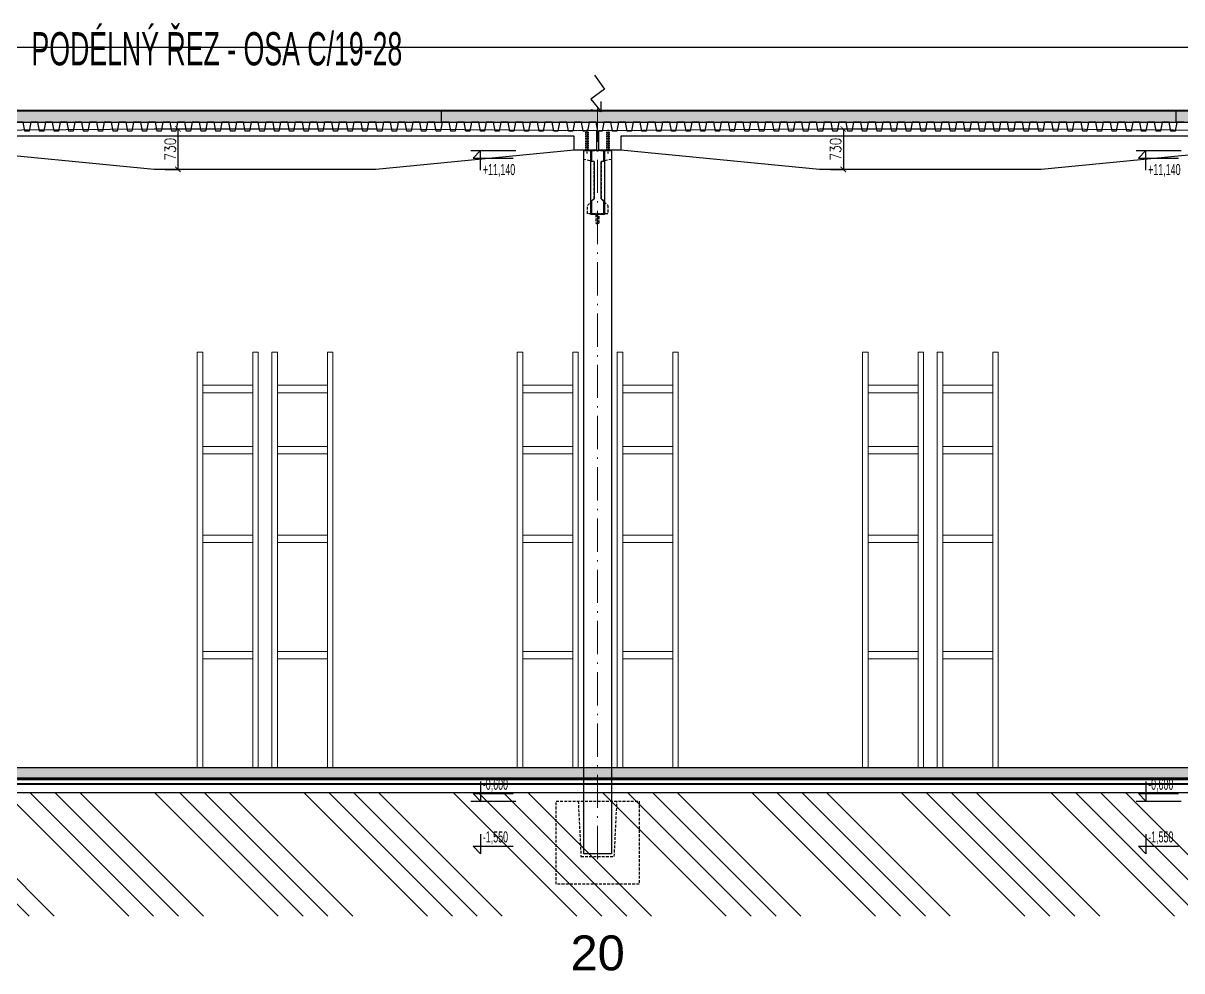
# Model space of a CAD drawing. Header units: millimetres. Extents: x 325046 to 1268204, y 1875583 to 2761998.
# Drawn here: x 923718 to 944615, y 2379859 to 2396963 of the extents above; entities that cross this region are included whole.
import ezdxf
from ezdxf.enums import TextEntityAlignment as Align

# ---------------------------------------------------------------- set-up
doc = ezdxf.new("R2010")
doc.units = ezdxf.units.MM
doc.header["$LTSCALE"] = 100
doc.header["$PDMODE"] = 65
for name, pattern in [('ACAD_ISO10W100', [18.5, 12, -3, 0.5, -3]), ('DASHDOT', [1, 0.5, -0.25, 0, -0.25]), ('DASHED', [0.75, 0.5, -0.25])]:
    doc.linetypes.add(name, pattern=pattern)
for name, color, linetype in [('005', 9, 'Continuous'), ('025', 1, 'Continuous'), ('030', 7, 'Continuous'), ('035', 7, 'Continuous'), ('050', 4, 'Continuous'), ('KOTY', 2, 'Continuous'), ('kóty 100', 5, 'Continuous'), ('POPIS', 7, 'Continuous'), ('Sloupy', 7, 'Continuous'), ('ŠRAF-TERÉN', 34, 'Continuous'), ('ŽB - MONOLIT', 4, 'Continuous')]:
    doc.layers.add(name, color=color, linetype=linetype)
for name, color, linetype, lineweight, true_color in [('IZOLACE - H', 7, 'Continuous', 9, 0x525252), ('PŘÍČKY - SDK', 7, 'Continuous', 30, 0x6a1174), ('TECH - regaly', 7, 'Continuous', 9, 0xa98b7e), ('TRAPÉZ -  KRYTINA', 7, 'Continuous', 25, 0x005875)]:
    doc.layers.add(name, color=color, linetype=linetype, lineweight=lineweight, true_color=true_color)
for name, color, linetype, true_color in [('Izolace tepelná', 7, 'Continuous', 0xfdf0ce), ('Popis OS', 7, 'Continuous', 0xbd0a5d), ('Příprava na dock', 7, 'Continuous', 0x616161), ('ŽB - Šraf-monol', 7, 'Continuous', 0x6bc2a4)]:
    doc.layers.add(name, color=color, linetype=linetype, true_color=true_color)
doc.layers.add('Objekty - osy', color=5, linetype='ACAD_ISO10W100', lineweight=20)
doc.styles.add('ARIL-TENKÝ', font='arial.ttf')
doc.styles.add('ROMANS', font='romans.shx', dxfattribs={"width": 0.8})
doc.dimstyles.new('EXT_10', dxfattribs={"dimscale": 100, "dimtxt": 2, "dimasz": 1, "dimexe": 0.5, "dimexo": 2, "dimgap": 0.4, "dimtad": 1, "dimdec": 0, "dimzin": 0, "dimdsep": 46, "dimtxsty": 'ROMANS', "dimblk": 'ARCHTICK', "dimcen": 2, "dimclrd": 256, "dimclre": 256, "dimclrt": 7, "dimadec": 0, "dimazin": 0, "dimtfac": 0.5, "dimtdec": 0, "dimtix": 1, "dimtmove": 2, "dimatfit": 3, "dimldrblk": 'ARCHTICK', "dimfxl": 1, "dimtvp": 93.75, "dimtolj": 1, "dimtzin": 0, "dimarcsym": 0})

# ---------------------------------------------------------------- blocks, each defined once
blk = doc.blocks.new('L1_PO')
at = {"layer": '005', "linetype": 'DASHDOT', "ltscale": 0.5}
for points in [[(2900232, -5311663), (2900232, -5311223)], [(2911852, -5311663), (2911852, -5311223)]]:
    blk.add_lwpolyline(points, dxfattribs=at)
at = {"layer": '030'}
blk.add_lwpolyline([(2904042, -5311223), (2908042, -5311223), (2912022, -5311253), (2912022, -5311603), (2911622, -5311603), (2908042, -5311953), (2904042, -5311953), (2900462, -5311603), (2900062, -5311603), (2900062, -5311253)], close=True, dxfattribs=at)
blk.add_lwpolyline([(2911622, -5311603), (2911622, -5311353), (2900462, -5311353), (2900462, -5311603)], dxfattribs=at)
blk.add_lwpolyline([(2911622, -5311603), (2911622, -5311353), (2900462, -5311353), (2900462, -5311603)], dxfattribs=at)
at = {"layer": '035', "linetype": 'DASHED', "ltscale": 0.5}
for points in [[(2900207, -5311603), (2900207, -5311252)], [(2900257, -5311603), (2900257, -5311252)], [(2911827, -5311603), (2911827, -5311252)], [(2911877, -5311603), (2911877, -5311252)]]:
    blk.add_lwpolyline(points, dxfattribs=at)
blk = doc.blocks.new('_ARCHTICK')
at = {"color": 0, "linetype": 'ByBlock', "const_width": 0.15}
blk.add_lwpolyline([(-0.5, -0.5), (0.5, 0.5)], dxfattribs=at)
blk = doc.blocks.new('*D701')
at = {"layer": 'Defpoints', "color": 0, "transparency": 16777216}
for p in [(926079, 2395053), (926079, 2394323), (926510, 2394323)]:
    blk.add_point(p, dxfattribs=at)
at = {"layer": 'KOTY', "lineweight": -2, "transparency": 16777216}
for p, q in [((926279, 2395053), (926560, 2395053)), ((926510, 2395053), (926510, 2394323)), ((926279, 2394323), (926560, 2394323))]:
    blk.add_line(p, q, dxfattribs=at)
at = {"layer": 'KOTY', "lineweight": -2, "transparency": 16777216, "xscale": 100, "yscale": 100, "zscale": 100}
for p, rotation in [((926510, 2395053), 90), ((926510, 2394323), 270)]:
    blk.add_blockref('_ARCHTICK', p, dxfattribs=dict(at, rotation=rotation))
at = {"layer": 'KOTY', "color": 7, "transparency": 16777216, "insert": (926370, 2394688), "char_height": 200, "attachment_point": 5, "rotation": 90, "style": 'ROMANS'}
blk.add_mtext('\\A1;730', dxfattribs=at)
blk = doc.blocks.new('*D704')
at = {"layer": 'Defpoints', "color": 0, "transparency": 16777216}
for p in [(938079, 2395053), (938079, 2394323), (938510, 2394323)]:
    blk.add_point(p, dxfattribs=at)
at = {"layer": 'KOTY', "lineweight": -2, "transparency": 16777216}
for p, q in [((938279, 2395053), (938560, 2395053)), ((938510, 2395053), (938510, 2394323)), ((938279, 2394323), (938560, 2394323))]:
    blk.add_line(p, q, dxfattribs=at)
at = {"layer": 'KOTY', "lineweight": -2, "transparency": 16777216, "xscale": 100, "yscale": 100, "zscale": 100}
for p, rotation in [((938510, 2395053), 90), ((938510, 2394323), 270)]:
    blk.add_blockref('_ARCHTICK', p, dxfattribs=dict(at, rotation=rotation))
at = {"layer": 'KOTY', "color": 7, "transparency": 16777216, "insert": (938370, 2394688), "char_height": 200, "attachment_point": 5, "rotation": 90, "style": 'ROMANS'}
blk.add_mtext('\\A1;730', dxfattribs=at)
blk = doc.blocks.new('HLAVIVE 5 PO')
at = {"layer": 'Příprava na dock', "linetype": 'DASHED'}
blk.add_lwpolyline([(2345597, -5228059), (2345597, -5226559), (2347097, -5226559), (2347097, -5228059)], close=True, dxfattribs=at)
blk.add_lwpolyline([(2345997, -5226559), (2346047, -5227559), (2346647, -5227559), (2346697, -5226559)], dxfattribs=at)
blk = doc.blocks.new('HROMOSVOD')
at = {"layer": 'Sloupy'}
for p, q in [((-215544, -3763603), (-215365, -3763858)), ((-215365, -3763858), (-215611, -3764037)), ((-215611, -3764037), (-215422, -3764264)), ((-215422, -3764264), (-215605, -3764227)), ((-215422, -3764264), (-215425, -3764077))]:
    blk.add_line(p, q, dxfattribs=at)

msp = doc.modelspace()

# ---------------------------------------------------------------- hatches: boundary and pattern name
at = {"layer": 'Izolace tepelná'}
h = msp.add_hatch(color=256, dxfattribs=at)
h.dxf.hatch_style = 1
h.paths.add_polyline_path([(918985.7, 2395373.1), (917907.2, 2395373.1), (917907.2, 2395173.1), (918985.7, 2395173.1)])
h.paths.add_polyline_path([(924985.7, 2395373.1), (918985.7, 2395373.1), (918985.7, 2395173.1), (924985.7, 2395173.1)])
h.paths.add_polyline_path([(930985.7, 2395373.1), (924985.7, 2395373.1), (924985.7, 2395173.1), (925043.5, 2395173.1), (930985.7, 2395173.1)])
h.paths.add_polyline_path([(931260.7, 2395373.1), (930985.7, 2395373.1), (930985.7, 2395173.1), (931260.7, 2395173.1)])
h = msp.add_hatch(color=256, dxfattribs=at)
h.dxf.hatch_style = 1
h.paths.add_polyline_path([(932235.7, 2395373.1), (931157.2, 2395373.1), (931157.2, 2395173.1), (932235.7, 2395173.1)])
h.paths.add_polyline_path([(938235.7, 2395373.1), (932235.7, 2395373.1), (932235.7, 2395173.1), (938235.7, 2395173.1)])
h.paths.add_polyline_path([(944235.7, 2395373.1), (938235.7, 2395373.1), (938235.7, 2395173.1), (938293.5, 2395173.1), (944235.7, 2395173.1)])
h.paths.add_polyline_path([(944510.7, 2395373.1), (944235.7, 2395373.1), (944235.7, 2395173.1), (944510.7, 2395173.1)])
h = msp.add_hatch(color=256, dxfattribs=at)
h.dxf.hatch_style = 1
h.paths.add_polyline_path([(945485.7, 2395373.1), (944407.2, 2395373.1), (944407.2, 2395173.1), (945485.7, 2395173.1)])
h.paths.add_polyline_path([(951485.7, 2395373.1), (945485.7, 2395373.1), (945485.7, 2395173.1), (951485.7, 2395173.1)])
h.paths.add_polyline_path([(957485.7, 2395373.1), (951485.7, 2395373.1), (951485.7, 2395173.1), (951543.5, 2395173.1), (957485.7, 2395173.1)])
h.paths.add_polyline_path([(957760.7, 2395373.1), (957485.7, 2395373.1), (957485.7, 2395173.1), (957760.7, 2395173.1)])
at = {"layer": 'ŠRAF-TERÉN'}
h = msp.add_hatch(dxfattribs=at)
h.set_pattern_fill('ANSI34', color=256, scale=100, angle=90, style=0)
h.set_pattern_definition([(135, (-468487, -136844.4), (-1347.0384, -1347.0384), []), (135, (-468487, -136395.4), (-1347.0384, -1347.0384), []), (135, (-468487, -135946.3), (-1347.0384, -1347.0384), []), (135, (-468487, -135497.3), (-1347.0384, -1347.0384), [])])
h.paths.add_polyline_path([(706303.7, 2383073.1), (711878.7, 2383073.1), (711878.7, 2381723.1), (711328.7, 2381723.1), (711328.7, 2380848.7), (706803.7, 2380848.7), (706803.7, 2381723.1), (706303.7, 2381723.1)])
h.paths.add_polyline_path([(700798.2, 2382764.2), (704598.7, 2382923.1), (705312.2, 2382923.1), (705466.2, 2382724.7), (705803.7, 2382724.7), (705803.7, 2381723.1), (705303.7, 2381723.1), (705303.7, 2380848.7), (700798.2, 2380848.7)])
h.paths.add_polyline_path([(717828.7, 2383073.1), (717828.7, 2381723.1), (717328.7, 2381723.1), (717328.7, 2380848.7), (712828.7, 2380848.7), (712828.7, 2381723.1), (712278.7, 2381723.1), (712278.7, 2381763.1), (712278.7, 2381763.1), (712278.7, 2381883.1), (712278.7, 2383073.1)])
h.paths.add_polyline_path([(718078.7, 2383073.1), (718078.7, 2381723.1), (717828.7, 2381723.1), (717828.7, 2381763.1), (717838.7, 2381763.1), (717838.7, 2381883.1), (717837.8, 2383073.1)])
h.paths.add_polyline_path([(718078.7, 2383073.1), (718328.7, 2383073.1), (718328.7, 2381883.1), (718318.7, 2381883.1), (718318.7, 2381763.1), (718319.1, 2381723.1), (718078.7, 2381723.1)])
h.paths.add_polyline_path([(1017133.1, 2383073.1), (1017036.8, 2380848.7), (718828.7, 2380848.7), (718828.7, 2381723.1), (718328.7, 2381723.1), (718328.7, 2381763.1), (718328.7, 2381763.1), (718328.7, 2381883.1), (718328.7, 2383073.1)])
h.paths.add_polyline_path([(718428.7, 2381723.1), (718828.7, 2381723.1), (718828.7, 2380848.7), (718384.9, 2380848.7)], flags=17)
h.paths.add_polyline_path([(718078.7, 2381723.1), (718328.7, 2381723.1), (718328.7, 2380848.7), (718078.7, 2380848.7)])
h.paths.add_polyline_path([(717828.7, 2381723.1), (718078.7, 2381723.1), (718078.7, 2380848.7), (717828.7, 2380848.7)])
h.paths.add_polyline_path([(717328.7, 2381723.1), (717728.7, 2381723.1), (717772.4, 2380848.7), (717328.7, 2380848.7)], flags=17)
h.paths.add_polyline_path([(712378.7, 2381723.1), (712828.7, 2381723.1), (712828.7, 2380848.7), (712334.9, 2380848.7)], flags=17)
h.paths.add_polyline_path([(712078.7, 2381723.1), (712278.7, 2381723.1), (712278.7, 2380848.7), (712078.7, 2380848.7)])
h.paths.add_polyline_path([(711878.7, 2381723.1), (712078.7, 2381723.1), (712078.7, 2380848.7), (711878.7, 2380848.7)])
h.paths.add_polyline_path([(711328.7, 2381723.1), (711778.7, 2381723.1), (711822.4, 2380848.7), (711328.7, 2380848.7)], flags=17)
h.paths.add_polyline_path([(706403.7, 2381723.1), (706803.7, 2381723.1), (706803.7, 2380848.7), (706359.9, 2380848.7)], flags=17)
h.paths.add_polyline_path([(706078.7, 2381723.1), (706303.7, 2381723.1), (706303.7, 2380848.7), (706078.7, 2380848.7)])
h.paths.add_polyline_path([(705803.7, 2381723.1), (706078.7, 2381723.1), (706078.7, 2380848.7), (705803.7, 2380848.7)])
h.paths.add_polyline_path([(705303.7, 2381723.1), (705703.7, 2381723.1), (705747.4, 2380848.7), (705303.7, 2380848.7)], flags=17)
at = {"layer": 'ŽB - Šraf-monol'}
msp.add_hatch(color=256, dxfattribs=at).paths.add_polyline_path([(1018353.7, 2383523.1), (1018353.7, 2383343.1), (705803.7, 2383343.1), (705803.7, 2383523.1)])

# ---------------------------------------------------------------- linework, layer by layer
at = {"layer": '005', "linetype": 'DASHDOT', "ltscale": 0.5}
msp.add_lwpolyline([(934078.7, 2393323.1), (934078.7, 2393573.1)], dxfattribs=at)
at = {"layer": '025', "linetype": 'DASHED'}
for points, const_width in [([(933888.7, 2394663.1), (933888.7, 2395003.1)], 20), ([(934268.7, 2394663.1), (934268.7, 2395003.1)], 20), ([(934078.7, 2393373.1), (934078.7, 2393523.1)], 25)]:
    msp.add_lwpolyline(points, dxfattribs=dict(at, const_width=const_width))
at = {"layer": '035', "linetype": 'DASHED'}
msp.add_lwpolyline([(933828.7, 2394663.7), (934328.7, 2394663.7), (934328.7, 2394503.8), (934143.7, 2394464.8), (934143.7, 2393793.1), (934263.7, 2393673.1), (934263.7, 2393523.1), (933893.7, 2393523.1), (933893.7, 2393673.1), (934013.7, 2393793.1), (934013.7, 2394464.8), (933828.7, 2394503.8), (933828.7, 2394663.7)], dxfattribs=at)
at = {"layer": '035', "ltscale": 0.5}
msp.add_lwpolyline([(933828.7, 2394663.1), (933948.7, 2394663.1), (933948.7, 2393513.1), (934208.7, 2393513.1), (934208.7, 2394663.1), (934328.7, 2394663.1), (934328.7, 2381973.1), (933828.7, 2381973.1)], close=True, dxfattribs=at)
at = {"layer": '035', "linetype": 'DASHED'}
msp.add_lwpolyline([(934048.7, 2393513.1), (934048.7, 2393353.1), (934108.7, 2393353.1), (934108.7, 2393513.1)], close=True, dxfattribs=at)
at = {"layer": '050'}
msp.add_lwpolyline([(933968.7, 2394663.7), (933968.7, 2394474.3), (934013.7, 2394464.8), (934013.7, 2393793.1), (933968.7, 2393748.1), (933968.7, 2393523.1), (934188.7, 2393523.1), (934188.7, 2393748.1), (934143.7, 2393793.1), (934143.7, 2394464.8), (934188.7, 2394474.3), (934188.7, 2394663.7)], close=True, dxfattribs=at)
at = {"layer": 'IZOLACE - H', "linetype": 'ByBlock', "ltscale": 1000}
for p, q in [((917907.2, 2395393.1), (931260.7, 2395393.1)), ((931157.2, 2395393.1), (944510.7, 2395393.1)), ((944407.2, 2395393.1), (957760.7, 2395393.1))]:
    msp.add_line(p, q, dxfattribs=at)
at = {"layer": 'IZOLACE - H', "linetype": 'DASHED', "ltscale": 10, "const_width": 20}
for points in [[(917907.2, 2395383.1), (931260.7, 2395383.1)], [(931157.2, 2395383.1), (944510.7, 2395383.1)], [(944407.2, 2395383.1), (957760.7, 2395383.1)]]:
    msp.add_lwpolyline(points, dxfattribs=at)
at = {"layer": 'IZOLACE - H', "linetype": 'DASHED', "ltscale": 5, "const_width": 20, "flags": 128}
msp.add_lwpolyline([(705803.7, 2383323.1), (1018353.7, 2383323.1)], dxfattribs=at)
at = {"layer": 'IZOLACE - H', "linetype": 'ByBlock', "ltscale": 1000, "flags": 128}
for points in [[(705803.7, 2383333.1), (1018189, 2383333.1)], [(705803.7, 2383313.1), (1018353.7, 2383313.1)]]:
    msp.add_lwpolyline(points, dxfattribs=at)
at = {"layer": 'Izolace tepelná'}
for points in [[(931260.7, 2395173.1), (931260.7, 2395373.1), (917907.2, 2395373.1)], [(944510.7, 2395173.1), (944510.7, 2395373.1), (931157.2, 2395373.1)], [(957760.7, 2395173.1), (957760.7, 2395373.1), (944407.2, 2395373.1)], [(917907.2, 2395173.1), (931260.7, 2395173.1)], [(931157.2, 2395173.1), (944510.7, 2395173.1)], [(944407.2, 2395173.1), (957760.7, 2395173.1)], [(1018353.7, 2383233.1), (705803.7, 2383233.1), (705803.7, 2383313.1)], [(705803.7, 2383313.1), (1018353.7, 2383313.1)]]:
    msp.add_lwpolyline(points, dxfattribs=at)
at = {"layer": 'KOTY'}
for p, q in [((931791.8, 2394663.1), (932601.3, 2394663.1)), ((943791.8, 2394663.1), (944601.3, 2394663.1)), ((931791.8, 2382923.1), (932601.3, 2382923.1)), ((943791.8, 2382923.1), (944601.3, 2382923.1))]:
    msp.add_line(p, q, dxfattribs=at)
at = {"layer": 'KOTY', "flags": 128}
for points in [[(931966.5, 2394312.2), (931966.5, 2394663.1), (931831.5, 2394528.1), (932556.5, 2394528.1)], [(943966.5, 2394312.2), (943966.5, 2394663.1), (943831.5, 2394528.1), (944556.5, 2394528.1)], [(931966.5, 2383274), (931966.5, 2382923.1), (931831.5, 2383058.1), (932556.5, 2383058.1)], [(943966.5, 2383274), (943966.5, 2382923.1), (943831.5, 2383058.1), (944556.5, 2383058.1)], [(931966.5, 2382324), (931966.5, 2381973.1), (931831.5, 2382108.1), (932556.5, 2382108.1)], [(943966.5, 2382324), (943966.5, 2381973.1), (943831.5, 2382108.1), (944556.5, 2382108.1)]]:
    msp.add_lwpolyline(points, dxfattribs=at)
at = {"layer": 'kóty 100'}
msp.add_line((1024720.1, 2396523.1), (705683.7, 2396523.1), dxfattribs=at)
at = {"layer": 'Objekty - osy', "ltscale": 0.5}
msp.add_lwpolyline([(934078.7, 2395423.5), (934078.7, 2381773.1)], dxfattribs=at)
at = {"layer": 'PŘÍČKY - SDK'}
msp.add_line((705803.7, 2383230.5), (1018353.7, 2383230.5), dxfattribs=at)
at = {"layer": 'TECH - regaly', "linetype": 'ByBlock', "ltscale": 100}
for points in [[(926853.7, 2391026.8), (926957.3, 2391026.8), (926957.3, 2383523.1), (926853.7, 2383523.1)], [(927858.6, 2391023.1), (927953.7, 2391023.1), (927953.7, 2383523.1), (927858.6, 2383523.1)], [(928203.7, 2391026.8), (928307.3, 2391026.8), (928307.3, 2383523.1), (928203.7, 2383523.1)], [(929208.6, 2391023.1), (929303.7, 2391023.1), (929303.7, 2383523.1), (929208.6, 2383523.1)], [(932628.7, 2391026.8), (932732.3, 2391026.8), (932732.3, 2383523.1), (932628.7, 2383523.1)], [(933633.6, 2391023.1), (933728.7, 2391023.1), (933728.7, 2383523.1), (933633.6, 2383523.1)], [(934428.7, 2391026.8), (934532.3, 2391026.8), (934532.3, 2383523.1), (934428.7, 2383523.1)], [(935433.6, 2391023.1), (935528.7, 2391023.1), (935528.7, 2383523.1), (935433.6, 2383523.1)], [(938853.7, 2391026.8), (938957.3, 2391026.8), (938957.3, 2383523.1), (938853.7, 2383523.1)], [(939858.6, 2391023.1), (939953.7, 2391023.1), (939953.7, 2383523.1), (939858.6, 2383523.1)], [(940203.7, 2391026.8), (940307.3, 2391026.8), (940307.3, 2383523.1), (940203.7, 2383523.1)], [(941208.6, 2391023.1), (941303.7, 2391023.1), (941303.7, 2383523.1), (941208.6, 2383523.1)], [(926957.3, 2390430.6), (927858.6, 2390430.6), (927858.6, 2390292.3), (926957.3, 2390292.3)], [(928307.3, 2390430.6), (929208.6, 2390430.6), (929208.6, 2390292.3), (928307.3, 2390292.3)], [(932732.3, 2390430.6), (933633.6, 2390430.6), (933633.6, 2390292.3), (932732.3, 2390292.3)], [(934532.3, 2390430.6), (935433.6, 2390430.6), (935433.6, 2390292.3), (934532.3, 2390292.3)], [(938957.3, 2390430.6), (939858.6, 2390430.6), (939858.6, 2390292.3), (938957.3, 2390292.3)], [(940307.3, 2390430.6), (941208.6, 2390430.6), (941208.6, 2390292.3), (940307.3, 2390292.3)], [(926957.3, 2389321.9), (927858.6, 2389321.9), (927858.6, 2389192.3), (926957.3, 2389192.3)], [(928307.3, 2389321.9), (929208.6, 2389321.9), (929208.6, 2389192.3), (928307.3, 2389192.3)], [(932732.3, 2389321.9), (933633.6, 2389321.9), (933633.6, 2389192.3), (932732.3, 2389192.3)], [(934532.3, 2389321.9), (935433.6, 2389321.9), (935433.6, 2389192.3), (934532.3, 2389192.3)], [(938957.3, 2389321.9), (939858.6, 2389321.9), (939858.6, 2389192.3), (938957.3, 2389192.3)], [(940307.3, 2389321.9), (941208.6, 2389321.9), (941208.6, 2389192.3), (940307.3, 2389192.3)], [(926957.3, 2387722.3), (927858.6, 2387722.3), (927858.6, 2387592.7), (926957.3, 2387592.7)], [(928307.3, 2387722.3), (929208.6, 2387722.3), (929208.6, 2387592.7), (928307.3, 2387592.7)], [(932732.3, 2387722.3), (933633.6, 2387722.3), (933633.6, 2387592.7), (932732.3, 2387592.7)], [(934532.3, 2387722.3), (935433.6, 2387722.3), (935433.6, 2387592.7), (934532.3, 2387592.7)], [(938957.3, 2387722.3), (939858.6, 2387722.3), (939858.6, 2387592.7), (938957.3, 2387592.7)], [(940307.3, 2387722.3), (941208.6, 2387722.3), (941208.6, 2387592.7), (940307.3, 2387592.7)], [(926957.3, 2385622.7), (927858.6, 2385622.7), (927858.6, 2385493.1), (926957.3, 2385493.1)], [(928307.3, 2385622.7), (929208.6, 2385622.7), (929208.6, 2385493.1), (928307.3, 2385493.1)], [(932732.3, 2385622.7), (933633.6, 2385622.7), (933633.6, 2385493.1), (932732.3, 2385493.1)], [(934532.3, 2385622.7), (935433.6, 2385622.7), (935433.6, 2385493.1), (934532.3, 2385493.1)], [(938957.3, 2385622.7), (939858.6, 2385622.7), (939858.6, 2385493.1), (938957.3, 2385493.1)], [(940307.3, 2385622.7), (941208.6, 2385622.7), (941208.6, 2385493.1), (940307.3, 2385493.1)]]:
    msp.add_lwpolyline(points, close=True, dxfattribs=at)
at = {"layer": 'TRAPÉZ -  KRYTINA', "flags": 128}
for points in [[(931261.2, 2395107.5), (931243.5, 2395013.1), (931193.5, 2395013.1), (931168.5, 2395013.1), (931138.5, 2395173.1), (931008.5, 2395173.1), (930978.5, 2395013.1), (930928.5, 2395013.1), (930903.5, 2395013.1), (930873.5, 2395173.1), (930743.5, 2395173.1), (930713.5, 2395013.1), (930663.5, 2395013.1), (930638.5, 2395013.1), (930608.5, 2395173.1), (930478.5, 2395173.1), (930448.5, 2395013.1), (930398.5, 2395013.1), (930373.5, 2395013.1), (930343.5, 2395173.1), (930213.5, 2395173.1), (930183.5, 2395013.1), (930133.5, 2395013.1), (930108.5, 2395013.1), (930078.5, 2395173.1), (929948.5, 2395173.1), (929918.5, 2395013.1), (929868.5, 2395013.1), (929843.5, 2395013.1), (929813.5, 2395173.1), (929683.5, 2395173.1), (929653.5, 2395013.1), (929603.5, 2395013.1), (929578.5, 2395013.1), (929548.5, 2395173.1), (929418.5, 2395173.1), (929388.5, 2395013.1), (929338.5, 2395013.1), (929313.5, 2395013.1), (929283.5, 2395173.1), (929153.5, 2395173.1), (929123.5, 2395013.1), (929073.5, 2395013.1), (929048.5, 2395013.1), (929018.5, 2395173.1), (928888.5, 2395173.1), (928858.5, 2395013.1), (928808.5, 2395013.1), (928783.5, 2395013.1), (928753.5, 2395173.1), (928623.5, 2395173.1), (928593.5, 2395013.1), (928543.5, 2395013.1), (928518.5, 2395013.1), (928488.5, 2395173.1), (928358.5, 2395173.1), (928328.5, 2395013.1), (928278.5, 2395013.1), (928253.5, 2395013.1), (928223.5, 2395173.1), (928093.5, 2395173.1), (928063.5, 2395013.1), (928013.5, 2395013.1), (927988.5, 2395013.1), (927958.5, 2395173.1), (927828.5, 2395173.1), (927798.5, 2395013.1), (927748.5, 2395013.1), (927723.5, 2395013.1), (927693.5, 2395173.1), (927563.5, 2395173.1), (927533.5, 2395013.1), (927483.5, 2395013.1), (927458.5, 2395013.1), (927428.5, 2395173.1), (927298.5, 2395173.1), (927268.5, 2395013.1), (927218.5, 2395013.1), (927193.5, 2395013.1), (927163.5, 2395173.1), (927033.5, 2395173.1), (927003.5, 2395013.1), (926953.5, 2395013.1), (926928.5, 2395013.1), (926898.5, 2395173.1), (926768.5, 2395173.1), (926738.5, 2395013.1), (926688.5, 2395013.1), (926663.5, 2395013.1), (926633.5, 2395173.1), (926503.5, 2395173.1), (926473.5, 2395013.1), (926423.5, 2395013.1), (926398.5, 2395013.1), (926368.5, 2395173.1), (926238.5, 2395173.1), (926208.5, 2395013.1), (926158.5, 2395013.1), (926133.5, 2395013.1), (926103.5, 2395173.1), (925973.5, 2395173.1), (925943.5, 2395013.1), (925893.5, 2395013.1), (925868.5, 2395013.1), (925838.5, 2395173.1), (925708.5, 2395173.1), (925678.5, 2395013.1), (925628.5, 2395013.1), (925603.5, 2395013.1), (925573.5, 2395173.1), (925443.5, 2395173.1), (925413.5, 2395013.1), (925363.5, 2395013.1), (925338.5, 2395013.1), (925308.5, 2395173.1), (925178.5, 2395173.1), (925148.5, 2395013.1), (925098.5, 2395013.1), (925073.5, 2395013.1), (925043.5, 2395173.1), (924913.5, 2395173.1), (924883.5, 2395013.1), (924833.5, 2395013.1), (924808.5, 2395013.1), (924778.5, 2395173.1), (924648.5, 2395173.1), (924618.5, 2395013.1), (924568.5, 2395013.1), (924543.5, 2395013.1), (924513.5, 2395173.1), (924383.5, 2395173.1), (924353.5, 2395013.1), (924303.5, 2395013.1), (924278.5, 2395013.1), (924248.5, 2395173.1), (924118.5, 2395173.1), (924088.5, 2395013.1), (924038.5, 2395013.1), (924013.5, 2395013.1), (923983.5, 2395173.1), (923853.5, 2395173.1), (923823.5, 2395013.1), (923773.5, 2395013.1), (923748.5, 2395013.1), (923718.5, 2395173.1), (923588.5, 2395173.1)], [(944511.2, 2395107.5), (944493.5, 2395013.1), (944443.5, 2395013.1), (944418.5, 2395013.1), (944388.5, 2395173.1), (944258.5, 2395173.1), (944228.5, 2395013.1), (944178.5, 2395013.1), (944153.5, 2395013.1), (944123.5, 2395173.1), (943993.5, 2395173.1), (943963.5, 2395013.1), (943913.5, 2395013.1), (943888.5, 2395013.1), (943858.5, 2395173.1), (943728.5, 2395173.1), (943698.5, 2395013.1), (943648.5, 2395013.1), (943623.5, 2395013.1), (943593.5, 2395173.1), (943463.5, 2395173.1), (943433.5, 2395013.1), (943383.5, 2395013.1), (943358.5, 2395013.1), (943328.5, 2395173.1), (943198.5, 2395173.1), (943168.5, 2395013.1), (943118.5, 2395013.1), (943093.5, 2395013.1), (943063.5, 2395173.1), (942933.5, 2395173.1), (942903.5, 2395013.1), (942853.5, 2395013.1), (942828.5, 2395013.1), (942798.5, 2395173.1), (942668.5, 2395173.1), (942638.5, 2395013.1), (942588.5, 2395013.1), (942563.5, 2395013.1), (942533.5, 2395173.1), (942403.5, 2395173.1), (942373.5, 2395013.1), (942323.5, 2395013.1), (942298.5, 2395013.1), (942268.5, 2395173.1), (942138.5, 2395173.1), (942108.5, 2395013.1), (942058.5, 2395013.1), (942033.5, 2395013.1), (942003.5, 2395173.1), (941873.5, 2395173.1), (941843.5, 2395013.1), (941793.5, 2395013.1), (941768.5, 2395013.1), (941738.5, 2395173.1), (941608.5, 2395173.1), (941578.5, 2395013.1), (941528.5, 2395013.1), (941503.5, 2395013.1), (941473.5, 2395173.1), (941343.5, 2395173.1), (941313.5, 2395013.1), (941263.5, 2395013.1), (941238.5, 2395013.1), (941208.5, 2395173.1), (941078.5, 2395173.1), (941048.5, 2395013.1), (940998.5, 2395013.1), (940973.5, 2395013.1), (940943.5, 2395173.1), (940813.5, 2395173.1), (940783.5, 2395013.1), (940733.5, 2395013.1), (940708.5, 2395013.1), (940678.5, 2395173.1), (940548.5, 2395173.1), (940518.5, 2395013.1), (940468.5, 2395013.1), (940443.5, 2395013.1), (940413.5, 2395173.1), (940283.5, 2395173.1), (940253.5, 2395013.1), (940203.5, 2395013.1), (940178.5, 2395013.1), (940148.5, 2395173.1), (940018.5, 2395173.1), (939988.5, 2395013.1), (939938.5, 2395013.1), (939913.5, 2395013.1), (939883.5, 2395173.1), (939753.5, 2395173.1), (939723.5, 2395013.1), (939673.5, 2395013.1), (939648.5, 2395013.1), (939618.5, 2395173.1), (939488.5, 2395173.1), (939458.5, 2395013.1), (939408.5, 2395013.1), (939383.5, 2395013.1), (939353.5, 2395173.1), (939223.5, 2395173.1), (939193.5, 2395013.1), (939143.5, 2395013.1), (939118.5, 2395013.1), (939088.5, 2395173.1), (938958.5, 2395173.1), (938928.5, 2395013.1), (938878.5, 2395013.1), (938853.5, 2395013.1), (938823.5, 2395173.1), (938693.5, 2395173.1), (938663.5, 2395013.1), (938613.5, 2395013.1), (938588.5, 2395013.1), (938558.5, 2395173.1), (938428.5, 2395173.1), (938398.5, 2395013.1), (938348.5, 2395013.1), (938323.5, 2395013.1), (938293.5, 2395173.1), (938163.5, 2395173.1), (938133.5, 2395013.1), (938083.5, 2395013.1), (938058.5, 2395013.1), (938028.5, 2395173.1), (937898.5, 2395173.1), (937868.5, 2395013.1), (937818.5, 2395013.1), (937793.5, 2395013.1), (937763.5, 2395173.1), (937633.5, 2395173.1), (937603.5, 2395013.1), (937553.5, 2395013.1), (937528.5, 2395013.1), (937498.5, 2395173.1), (937368.5, 2395173.1), (937338.5, 2395013.1), (937288.5, 2395013.1), (937263.5, 2395013.1), (937233.5, 2395173.1), (937103.5, 2395173.1), (937073.5, 2395013.1), (937023.5, 2395013.1), (936998.5, 2395013.1), (936968.5, 2395173.1), (936838.5, 2395173.1), (936808.5, 2395013.1), (936758.5, 2395013.1), (936733.5, 2395013.1), (936703.5, 2395173.1), (936573.5, 2395173.1), (936543.5, 2395013.1), (936493.5, 2395013.1), (936468.5, 2395013.1), (936438.5, 2395173.1), (936308.5, 2395173.1), (936278.5, 2395013.1), (936228.5, 2395013.1), (936203.5, 2395013.1), (936173.5, 2395173.1), (936043.5, 2395173.1), (936013.5, 2395013.1), (935963.5, 2395013.1), (935938.5, 2395013.1), (935908.5, 2395173.1), (935778.5, 2395173.1), (935748.5, 2395013.1), (935698.5, 2395013.1), (935673.5, 2395013.1), (935643.5, 2395173.1), (935513.5, 2395173.1), (935483.5, 2395013.1), (935433.5, 2395013.1), (935408.5, 2395013.1), (935378.5, 2395173.1), (935248.5, 2395173.1), (935218.5, 2395013.1), (935168.5, 2395013.1), (935143.5, 2395013.1), (935113.5, 2395173.1), (934983.5, 2395173.1), (934953.5, 2395013.1), (934903.5, 2395013.1), (934878.5, 2395013.1), (934848.5, 2395173.1), (934718.5, 2395173.1), (934688.5, 2395013.1), (934638.5, 2395013.1), (934613.5, 2395013.1), (934583.5, 2395173.1), (934453.5, 2395173.1), (934423.5, 2395013.1), (934373.5, 2395013.1), (934348.5, 2395013.1), (934318.5, 2395173.1), (934188.5, 2395173.1), (934158.5, 2395013.1), (934108.5, 2395013.1), (934083.5, 2395013.1), (934053.5, 2395173.1), (933923.5, 2395173.1), (933893.5, 2395013.1), (933843.5, 2395013.1), (933818.5, 2395013.1), (933788.5, 2395173.1), (933658.5, 2395173.1), (933628.5, 2395013.1), (933578.5, 2395013.1), (933553.5, 2395013.1), (933523.5, 2395173.1), (933393.5, 2395173.1), (933363.5, 2395013.1), (933313.5, 2395013.1), (933288.5, 2395013.1), (933258.5, 2395173.1), (933128.5, 2395173.1), (933098.5, 2395013.1), (933048.5, 2395013.1), (933023.5, 2395013.1), (932993.5, 2395173.1), (932863.5, 2395173.1), (932833.5, 2395013.1), (932783.5, 2395013.1), (932758.5, 2395013.1), (932728.5, 2395173.1), (932598.5, 2395173.1), (932568.5, 2395013.1), (932518.5, 2395013.1), (932493.5, 2395013.1), (932463.5, 2395173.1), (932333.5, 2395173.1), (932303.5, 2395013.1), (932253.5, 2395013.1), (932228.5, 2395013.1), (932198.5, 2395173.1), (932068.5, 2395173.1), (932038.5, 2395013.1), (931988.5, 2395013.1), (931963.5, 2395013.1), (931933.5, 2395173.1), (931803.5, 2395173.1), (931773.5, 2395013.1), (931723.5, 2395013.1), (931698.5, 2395013.1), (931668.5, 2395173.1), (931538.5, 2395173.1), (931508.5, 2395013.1), (931458.5, 2395013.1), (931433.5, 2395013.1), (931403.5, 2395173.1), (931273.5, 2395173.1), (931243.5, 2395013.1), (931193.5, 2395013.1), (931168.5, 2395013.1), (931157.2, 2395073.3)], [(944653.5, 2395173.1), (944523.5, 2395173.1), (944493.5, 2395013.1), (944443.5, 2395013.1), (944418.5, 2395013.1), (944407.2, 2395073.3)]]:
    msp.add_lwpolyline(points, dxfattribs=at)
at = {"layer": 'ŠRAF-TERÉN', "flags": 128}
msp.add_lwpolyline([(1018353.7, 2383073.1), (706217.1, 2383073.1), (705944.6, 2382724.7), (705466.2, 2382724.7), (705312.2, 2382923.1), (704598.7, 2382923.1), (700798.2, 2382764.2)], dxfattribs=at)
at = {"layer": 'ŽB - MONOLIT', "ltscale": 30}
msp.add_lwpolyline([(1018353.7, 2383523.1), (705803.7, 2383523.1), (705803.7, 2383343.1), (1018353.7, 2383343.1)], dxfattribs=at)

# ---------------------------------------------------------------- block references
at = {"layer": '035'}
for p in [(-1977963.8, 7706276.2), (-1965963.8, 7706276.2)]:
    msp.add_blockref('L1_PO', p, dxfattribs=at)
at = {"layer": 'KOTY'}
for name, p in [('HROMOSVOD', (1149566.5, 6159628.2)), ('HLAVIVE 5 PO', (-1412268.7, 7609481.9))]:
    msp.add_blockref(name, p, dxfattribs=at)

# ---------------------------------------------------------------- texts
at = {"layer": 'KOTY', "color": 7, "width": 0.6}
for s, p in [('+11,140', (932007.5, 2394221.4)), ('+11,140', (944007.5, 2394221.4)), ('-0,600', (932007.5, 2383126.7)), ('-0,600', (944007.5, 2383126.7)), ('-1,550', (932007.5, 2382176.7)), ('-1,550', (944007.5, 2382176.7))]:
    msp.add_text(s, height=200, dxfattribs=at).set_placement(p)
at = {"layer": 'POPIS', "color": 4, "width": 0.6}
msp.add_text('PODÉLNÝ ŘEZ - OSA C/19-28', height=600, dxfattribs=at).set_placement((923867.1, 2396200.8))
at = {"layer": 'Popis OS', "linetype": 'ByBlock', "style": 'ARIL-TENKÝ'}
msp.add_text('20', height=630, dxfattribs=at).set_placement((934078.7, 2380183.1), align=Align.MIDDLE_CENTER)

# ---------------------------------------------------------------- dimensions: what is measured, and where the dimension line sits
at = {"layer": 'KOTY'}
for base, p1, p2, picture, middle in [((926509.7, 2394323.1), (926078.7, 2395053.1), (926078.7, 2394323.1), '*D701', (926369.7, 2394688.1)), ((938509.7, 2394323.1), (938078.7, 2395053.1), (938078.7, 2394323.1), '*D704', (938369.7, 2394688.1))]:
    dim = msp.add_linear_dim(base=base, p1=p1, p2=p2, angle=90, dimstyle='EXT_10', dxfattribs=at)
    dim.commit()
    dim.dimension.update_dxf_attribs({"geometry": picture, "text_midpoint": middle})

doc.saveas('drawing.dxf')
